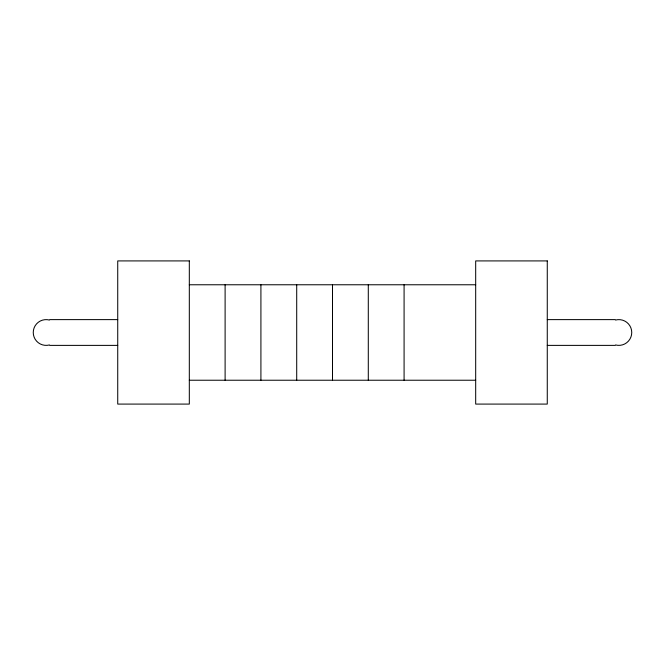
<?xml version="1.0" encoding="UTF-8"?>
<svg xmlns="http://www.w3.org/2000/svg" width="665" height="665" viewBox="0 0 665 665"><rect width="100%" height="100%" fill="white"/><g stroke="black" fill="none" stroke-linecap="round" stroke-linejoin="round"><path stroke-width="1" d="M189.317 284.77L475.683 284.77M49.908 319.616L117.73 319.616M547.27 319.616L615.092 319.616M49.908 345.384L117.73 345.384M547.27 345.384L615.092 345.384M189.317 380.23L475.683 380.23M404.087 284.77L404.087 380.23M368.294 284.77L368.294 380.23M332.5 284.77L332.5 380.23M296.706 284.77L296.706 380.23M260.913 284.77L260.913 380.23M225.111 284.77L225.111 380.23M49.468 344.944A12.884 12.884 0 0 1 33.25 332.5A12.884 12.884 0 0 1 49.468 320.056M615.532 320.056A12.884 12.884 0 0 1 631.75 332.5A12.884 12.884 0 0 1 615.532 344.944M189.317 260.913L117.73 260.913L117.73 404.087L189.317 404.087L189.317 260.913M547.27 260.913L475.683 260.913L475.683 404.087L547.27 404.087L547.27 260.913"/></g></svg>
